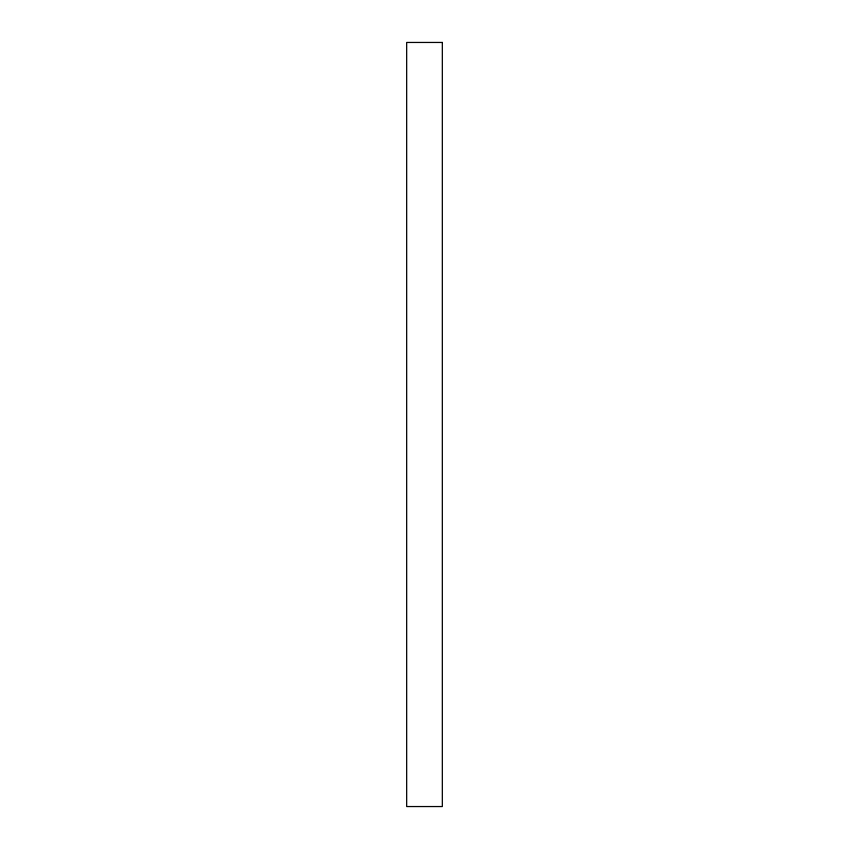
<?xml version="1.0" encoding="UTF-8"?>
<svg xmlns="http://www.w3.org/2000/svg" width="849" height="849" viewBox="0 0 849 849"><rect width="100%" height="100%" fill="white"/><g stroke="black" fill="none" stroke-linecap="round" stroke-linejoin="round"><path stroke-width="1.27" d="M442.329 42.45L406.671 42.45L406.671 806.55L442.329 806.55L442.329 42.45"/></g></svg>
